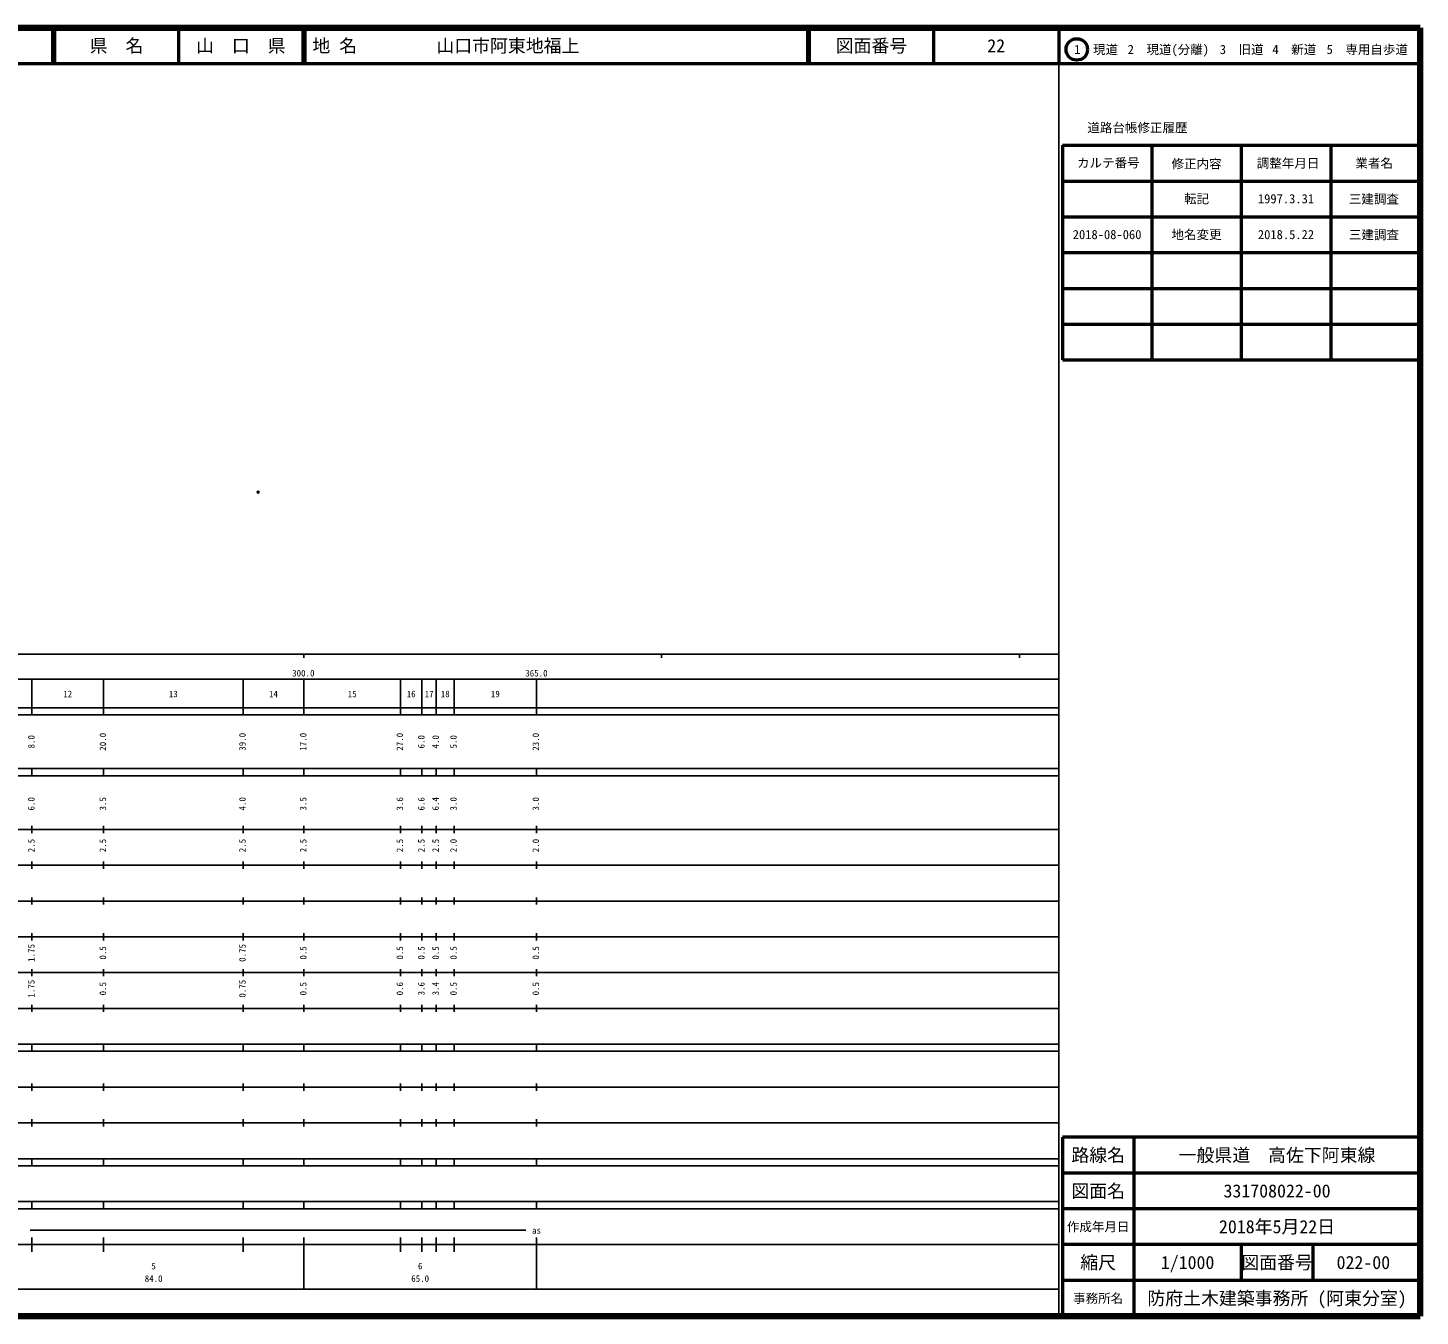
# Model space of a CAD drawing. Units: millimetres on the paper. Extents: x 40 to 680, y 20 to 380.
# Drawn here: x 290.8 to 680, y 20 to 380 of the extents above; entities that cross this region are included whole.
import ezdxf
from ezdxf.enums import TextEntityAlignment as Align

# ---------------------------------------------------------------- set-up
doc = ezdxf.new("R2010")
doc.units = ezdxf.units.MM
doc.header["$PDMODE"] = 32
doc.header["$PDSIZE"] = 0.5
doc.layers.add('M-OTRS', color=6, linetype='Continuous')
doc.layers.add('M-TTL-TXT', color=7, linetype='Continuous')
for name, color, linetype, lineweight in [('M-TTL', 2, 'Continuous', 140), ('M-TTL-BAND', 7, 'Continuous', 25), ('M-TTL-FRAM', 2, 'Continuous', 50), ('M-TTL-LINE', 7, 'Continuous', 50)]:
    doc.layers.add(name, color=color, linetype=linetype, lineweight=lineweight)
doc.styles.add('ＭＳ ゴシック', font='')
doc.styles.get('ＭＳ ゴシック').set_extended_font_data('MS Gothic')

msp = doc.modelspace()

# ---------------------------------------------------------------- linework, layer by layer
at = {"layer": 'M-OTRS'}
msp.add_point((355.211, 250.24), dxfattribs=at)
at = {"layer": 'M-TTL'}
for p, q in [((680, 380), (40, 380)), ((680, 20), (680, 380)), ((40, 20), (680, 20))]:
    msp.add_line(p, q, dxfattribs=at)
at = {"layer": 'M-TTL-BAND'}
for p, q in [((579, 20), (579, 370)), ((40, 205), (579, 205)), ((368, 205), (368, 204)), ((468, 205), (468, 204)), ((568, 205), (568, 204)), ((68, 198), (579, 198)), ((292, 188), (292, 198)), ((312, 188), (312, 198)), ((351, 188), (351, 198)), ((368, 188), (368, 198)), ((395, 188), (395, 198)), ((401, 188), (401, 198)), ((405, 188), (405, 198)), ((410, 188), (410, 198)), ((433, 188), (433, 198)), ((40, 190), (579, 190)), ((40, 188), (579, 188)), ((40, 173), (579, 173)), ((292, 171), (292, 173)), ((312, 171), (312, 173)), ((351, 171), (351, 173)), ((368, 171), (368, 173)), ((395, 171), (395, 173)), ((401, 171), (401, 173)), ((405, 171), (405, 173)), ((410, 171), (410, 173)), ((433, 171), (433, 173)), ((40, 171), (579, 171)), ((40, 156), (579, 156)), ((292, 155), (292, 157)), ((312, 155), (312, 157)), ((351, 155), (351, 157)), ((368, 155), (368, 157)), ((395, 155), (395, 157)), ((401, 155), (401, 157)), ((405, 155), (405, 157)), ((410, 155), (410, 157)), ((433, 155), (433, 157)), ((46, 146), (579, 146)), ((292, 145), (292, 147)), ((312, 145), (312, 147)), ((351, 145), (351, 147)), ((368, 145), (368, 147)), ((395, 145), (395, 147)), ((401, 145), (401, 147)), ((405, 145), (405, 147)), ((410, 145), (410, 147)), ((433, 145), (433, 147)), ((292, 135), (292, 137)), ((312, 135), (312, 137)), ((351, 135), (351, 137)), ((368, 135), (368, 137)), ((395, 135), (395, 137)), ((401, 135), (401, 137)), ((405, 135), (405, 137)), ((410, 135), (410, 137)), ((433, 135), (433, 137)), ((52, 136), (579, 136)), ((46, 126), (579, 126)), ((292, 125), (292, 127)), ((312, 125), (312, 127)), ((351, 125), (351, 127)), ((368, 125), (368, 127)), ((395, 125), (395, 127)), ((401, 125), (401, 127)), ((405, 125), (405, 127)), ((410, 125), (410, 127)), ((433, 125), (433, 127)), ((292, 115), (292, 117)), ((312, 115), (312, 117)), ((351, 115), (351, 117)), ((368, 115), (368, 117)), ((395, 115), (395, 117)), ((401, 115), (401, 117)), ((405, 115), (405, 117)), ((410, 115), (410, 117)), ((433, 115), (433, 117)), ((52, 116), (579, 116)), ((46, 106), (579, 106)), ((292, 105), (292, 107)), ((312, 105), (312, 107)), ((351, 105), (351, 107)), ((368, 105), (368, 107)), ((395, 105), (395, 107)), ((401, 105), (401, 107)), ((405, 105), (405, 107)), ((410, 105), (410, 107)), ((433, 105), (433, 107)), ((40, 96), (579, 96)), ((40, 94), (579, 94)), ((292, 94), (292, 96)), ((312, 94), (312, 96)), ((351, 94), (351, 96)), ((368, 94), (368, 96)), ((395, 94), (395, 96)), ((401, 94), (401, 96)), ((405, 94), (405, 96)), ((410, 94), (410, 96)), ((433, 94), (433, 96)), ((49, 84), (579, 84)), ((292, 83), (292, 85)), ((312, 83), (312, 85)), ((351, 83), (351, 85)), ((368, 83), (368, 85)), ((395, 83), (395, 85)), ((401, 83), (401, 85)), ((405, 83), (405, 85)), ((410, 83), (410, 85)), ((433, 83), (433, 85)), ((40, 74), (579, 74)), ((292, 73), (292, 75)), ((312, 73), (312, 75)), ((351, 73), (351, 75)), ((368, 73), (368, 75)), ((395, 73), (395, 75)), ((401, 73), (401, 75)), ((405, 73), (405, 75)), ((410, 73), (410, 75)), ((433, 73), (433, 75)), ((40, 64), (579, 64)), ((292, 62), (292, 64)), ((312, 62), (312, 64)), ((351, 62), (351, 64)), ((368, 62), (368, 64)), ((395, 62), (395, 64)), ((401, 62), (401, 64)), ((405, 62), (405, 64)), ((410, 62), (410, 64)), ((433, 62), (433, 64)), ((40, 62), (579, 62)), ((40, 52), (579, 52)), ((292, 50), (292, 52)), ((312, 50), (312, 52)), ((351, 50), (351, 52)), ((368, 50), (368, 52)), ((395, 50), (395, 52)), ((401, 50), (401, 52)), ((405, 50), (405, 52)), ((410, 50), (410, 52)), ((433, 50), (433, 52)), ((40, 50), (579, 50)), ((291.5, 44), (430, 44)), ((40, 40), (579, 40)), ((292, 38), (292, 42)), ((312, 38), (312, 42)), ((351, 38), (351, 42)), ((368, 27.5), (368, 42)), ((395, 38), (395, 42)), ((401, 38), (401, 42)), ((405, 38), (405, 42)), ((410, 38), (410, 42)), ((433, 27.5), (433, 42)), ((68, 27.5), (579, 27.5))]:
    msp.add_line(p, q, dxfattribs=at)
at = {"layer": 'M-TTL-FRAM'}
for p, q in [((580, 347.197), (580, 287.197)), ((580, 347.197), (680, 347.197)), ((580, 287.197), (680, 287.197)), ((680, 70), (580, 70)), ((580, 70), (580, 20))]:
    msp.add_line(p, q, dxfattribs=at)
at = {"layer": 'M-TTL-LINE'}
for p, q in [((297.75, 380), (297.75, 370)), ((298.25, 380), (298.25, 370)), ((333, 380), (333, 370)), ((367.75, 380), (367.75, 370)), ((368.25, 380), (368.25, 370)), ((508.747, 380), (508.747, 370)), ((509.247, 380), (509.247, 370)), ((543.997, 380), (543.997, 370)), ((579, 380), (579, 370)), ((40, 370), (680, 370)), ((605, 347.197), (605, 287.197)), ((630, 347.197), (630, 287.197)), ((655, 347.197), (655, 287.197)), ((580, 337.197), (680, 337.197)), ((580, 327.197), (680, 327.197)), ((580, 317.197), (680, 317.197)), ((580, 307.197), (680, 307.197)), ((580, 297.197), (680, 297.197)), ((600, 70), (600, 20)), ((680, 60), (580, 60)), ((680, 50), (580, 50)), ((680, 40), (580, 40)), ((630, 40), (630, 30)), ((650, 40), (650, 30)), ((680, 30), (580, 30))]:
    msp.add_line(p, q, dxfattribs=at)
msp.add_circle((584.031, 373.958), 3, dxfattribs=at)

# ---------------------------------------------------------------- texts
at = {"layer": 'M-TTL-BAND', "style": 'ＭＳ ゴシック'}
for s, p in [('300.0', (367.844, 198.195)), ('365.0', (433, 198.195)), ('12', (302, 192.405)), ('13', (331.5, 192.405)), ('14', (359.5, 192.405)), ('15', (381.5, 192.405)), ('16', (398, 192.405)), ('17', (403, 192.405)), ('18', (407.5, 192.405)), ('19', (421.5, 192.405)), ('as', (433, 42.5)), ('84.0', (326, 29.033)), ('5', (326, 32.523)), ('65.0', (400.5, 29.033)), ('6', (400.5, 32.523))]:
    msp.add_text(s, height=1.833, dxfattribs=at).set_placement(p, align=Align.BOTTOM_CENTER)
for s, p in [('8.0', (293.272, 180.5)), ('20.0', (313.272, 180.5)), ('39.0', (352.272, 180.5)), ('17.0', (369.272, 180.5)), ('27.0', (396.272, 180.5)), ('6.0', (402.272, 180.5)), ('4.0', (406.272, 180.5)), ('5.0', (411.272, 180.5)), ('23.0', (434.272, 180.5)), ('6.0', (293.272, 163.174)), ('3.5', (313.272, 163.174)), ('4.0', (352.272, 163.174)), ('3.5', (369.272, 163.174)), ('3.6', (396.272, 163.174)), ('6.6', (402.272, 163.174)), ('6.4', (406.272, 163.174)), ('3.0', (411.272, 163.174)), ('3.0', (434.272, 163.174)), ('2.5', (293.272, 151.5)), ('2.5', (313.272, 151.5)), ('2.5', (352.272, 151.5)), ('2.5', (369.272, 151.5)), ('2.5', (396.272, 151.5)), ('2.5', (402.272, 151.5)), ('2.5', (406.272, 151.5)), ('2.0', (411.272, 151.5)), ('2.0', (434.272, 151.5)), ('1.75', (293.272, 121.5)), ('0.5', (313.272, 121.5)), ('0.75', (352.272, 121.5)), ('0.5', (369.272, 121.5)), ('0.5', (396.272, 121.5)), ('0.5', (402.272, 121.5)), ('0.5', (406.272, 121.5)), ('0.5', (411.272, 121.5)), ('0.5', (434.272, 121.5)), ('1.75', (293.272, 111.5)), ('0.5', (313.272, 111.5)), ('0.75', (352.272, 111.5)), ('0.5', (369.272, 111.5)), ('0.6', (396.272, 111.5)), ('3.6', (402.272, 111.5)), ('3.4', (406.272, 111.5)), ('0.5', (411.272, 111.5)), ('0.5', (434.272, 111.5))]:
    msp.add_text(s, height=1.833, rotation=90, dxfattribs=at).set_placement(p, align=Align.BOTTOM_CENTER)
at = {"layer": 'M-TTL-TXT', "style": 'ＭＳ ゴシック'}
for s, height, p in [('県\u3000名', 3.666, (315.625, 375)), ('山\u3000口\u3000県', 3.666, (350.375, 375)), ('図面番号', 3.666, (526.622, 375)), ('22', 3.666, (561.497, 375)), ('1\u3000現道', 2.566, (589.448, 373.958)), ('2\u3000現道(分離)', 2.566, (609.619, 373.958)), ('3\u3000旧道', 2.566, (630.121, 373.958)), ('4\u3000新道', 2.566, (644.824, 373.958)), ('5\u3000専用自歩道', 2.566, (665.228, 373.958)), ('道路台帳修正履歴', 2.566, (600.968, 352.113)), ('カルテ番号', 2.566, (592.839, 342.277)), ('修正内容', 2.566, (617.509, 342.023)), ('調整年月日', 2.566, (643.089, 342.197)), ('業者名', 2.566, (667.134, 342.197)), ('転記', 2.566, (617.5, 332.245)), ('1997.3.31', 2.566, (642.5, 332.245)), ('三建調査', 2.566, (667.077, 332.189)), ('2018-08-060', 2.566, (592.5, 322.245)), ('地名変更', 2.566, (617.5, 322.245)), ('2018.5.22', 2.566, (642.5, 322.245)), ('三建調査', 2.566, (667.077, 322.189)), ('路線名', 3.666, (590, 65)), ('路線名', 3.666, (590, 65)), ('一般県道\u3000高佐下阿東線', 3.666, (640, 65)), ('図面名', 3.666, (590, 55)), ('図面名', 3.666, (590, 55)), ('331708022-00', 3.666, (640, 55)), ('2018年5月22日', 3.666, (640, 45)), ('作成年月日', 2.566, (590, 45)), ('作成年月日', 2.566, (590, 45)), ('縮尺', 3.666, (590, 35)), ('縮尺', 3.666, (590, 35)), ('1/1000', 3.666, (615, 35)), ('図面番号', 3.666, (640, 35)), ('図面番号', 3.666, (640, 35)), ('022-00', 3.666, (664.125, 35)), ('防府土木建築事務所 (阿東分室)', 3.666, (640, 25)), ('事務所名', 2.566, (590, 25)), ('事務所名', 2.566, (590, 25))]:
    msp.add_text(s, height=height, dxfattribs=at).set_placement(p, align=Align.MIDDLE_CENTER)
for s, p in [('地 名', (370.38, 375)), ('山口市阿東地福上', (405.024, 375))]:
    msp.add_text(s, height=3.666, dxfattribs=at).set_placement(p, align=Align.MIDDLE_LEFT)

doc.saveas('drawing.dxf')
